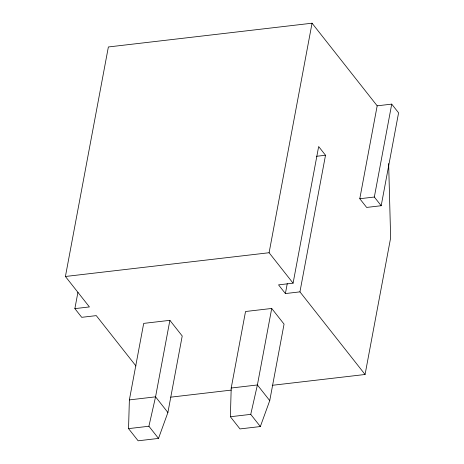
<?xml version="1.0" encoding="UTF-8"?>
<svg xmlns="http://www.w3.org/2000/svg" width="464" height="464" viewBox="0 0 464 464"><rect width="100%" height="100%" fill="white"/><g stroke="black" fill="none" stroke-linecap="round" stroke-linejoin="round"><path stroke-width="0.7" d="M128.54 428.626L129.375 399.898L143.695 323.391L169.882 320.334L182.219 335.988L167.898 412.502L158.508 438.422L138.139 440.8L128.54 428.626L148.909 426.248L158.508 438.422M230.376 416.742L231.211 388.02L245.531 311.512L271.718 308.456L284.055 324.11L269.741 400.618L260.345 426.544L239.975 428.922L230.376 416.742L250.746 414.369L260.345 426.544M77.929 292.262L74.866 308.624L89.413 306.93L65.418 276.486L108.373 46.963L312.052 23.2L377.174 105.821L359.791 198.725L366.647 207.425L381.193 205.726L398.582 112.822L391.726 104.127L377.174 105.821M169.882 320.334L155.562 396.842L148.909 426.248M272.229 385.317L365.069 374.489L299.941 291.868L285.395 293.561L278.539 284.867L293.086 283.168L269.097 252.729L312.052 23.2M271.718 308.456L257.398 384.963L250.746 414.369M285.395 293.561L287.262 283.603M293.086 283.168L318.658 146.543L325.513 155.243L299.941 291.868M381.193 205.726L374.338 197.032L391.726 104.127M365.069 374.489L390.642 237.864L388.652 163.583M316.506 156.293L325.513 155.243M359.791 198.725L374.338 197.032M65.418 276.486L269.097 252.729M129.375 399.898L155.562 396.842L167.898 412.502M231.211 388.02L257.398 384.963L269.741 400.618M170.752 397.161L231.205 390.108M135.969 365.992L96.268 315.624L81.722 317.324L74.866 308.624"/></g></svg>
